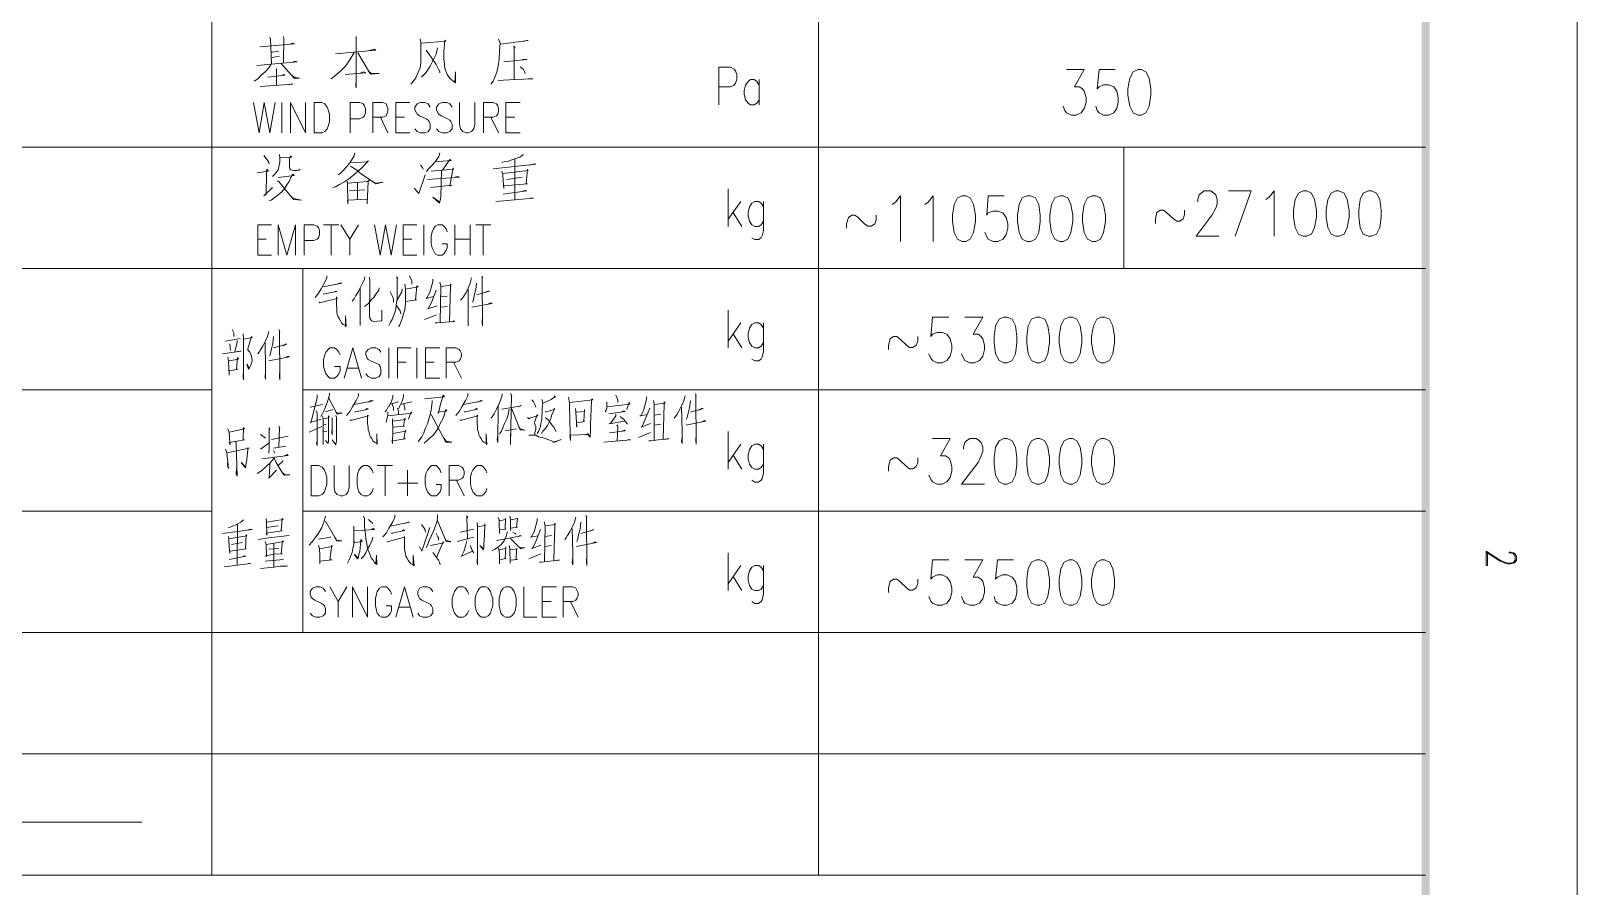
# Model space of a CAD drawing. Header units: millimetres. Extents: x 0 to 588, y 0 to 874.
# Drawn here: x 516.4 to 587.6, y 677.3 to 716.7 of the extents above; entities that cross this region are included whole.
import ezdxf

# ---------------------------------------------------------------- set-up
doc = ezdxf.new("R2010")
doc.units = ezdxf.units.MM
doc.layers.get('0').update_dxf_attribs({"lineweight": 18})

msp = doc.modelspace()

# ---------------------------------------------------------------- hatches: boundary and pattern name
for points in [[(580.453, 6.985), (580.813, 6.985), (580.453, 813.329)], [(580.813, 6.985), (580.453, 813.329), (580.813, 813.329)]]:
    msp.add_hatch(color=0).paths.add_polyline_path(points, flags=0)

# ---------------------------------------------------------------- linework, layer by layer
at = {"color": 0, "lineweight": 0}
for points in [[(587.608, 0), (587.608, 830.792)], [(584.475, 692.658), (584.475, 692.615), (584.539, 692.615), (584.687, 692.573), (584.75, 692.467), (584.75, 692.277), (584.687, 692.192), (584.539, 692.15), (584.412, 692.15), (584.285, 692.192), (584.073, 692.277), (583.417, 692.7)], [(583.48, 692.658), (583.48, 692.044), (583.417, 692.044), (583.417, 692.7)], [(584.475, 692.658), (584.539, 692.658), (584.687, 692.615), (584.75, 692.573), (584.814, 692.467), (584.814, 692.277), (584.75, 692.192), (584.687, 692.15), (584.539, 692.108), (584.412, 692.108), (584.285, 692.15), (584.073, 692.234), (583.417, 692.658)]]:
    msp.add_lwpolyline(points, dxfattribs=at)
at = {"color": 6, "lineweight": 0}
for points in [[(524.743, 806.344), (524.743, 677.777)], [(552.683, 800.756), (552.683, 677.777)], [(527.41, 716.365), (527.452, 716.28), (527.495, 715.158), (527.367, 714.967), (527.198, 714.777), (527.008, 714.629), (526.86, 714.46), (526.69, 714.353)], [(528.045, 716.407), (528.066, 716.343), (528.045, 715.201)], [(531.389, 716.407), (531.389, 714.036), (531.368, 714.142), (531.389, 714.396)], [(534.331, 716.301), (534.374, 716.111), (534.374, 715.201), (534.331, 714.967), (534.226, 714.714), (534.141, 714.502), (534.014, 714.333), (533.908, 714.205)], [(534.395, 716.09), (535.517, 716.195), (535.474, 716.237), (535.453, 716.026), (535.432, 715.708), (535.432, 715.369), (535.453, 715.116), (535.453, 715.052), (535.495, 714.904), (535.58, 714.65), (535.707, 714.48), (535.876, 714.333), (535.961, 714.269), (535.961, 714.777), (535.94, 714.29)], [(537.951, 716.28), (538.014, 716.111), (537.993, 715.73), (537.972, 715.348), (537.93, 715.031), (537.866, 714.756), (537.782, 714.523), (537.697, 714.353), (537.591, 714.205)], [(538.035, 716.047), (539.306, 716.216), (539.242, 716.216), (539.073, 716.174)], [(526.965, 715.92), (528.553, 716.068), (528.468, 716.09), (528.341, 716.047)], [(527.495, 715.687), (527.537, 715.687), (527.833, 715.73)], [(531.304, 715.666), (531.093, 715.327), (530.902, 715.031), (530.691, 714.819), (530.458, 714.629), (530.246, 714.46)], [(530.437, 715.603), (532.299, 715.772), (532.236, 715.814), (531.982, 715.751)], [(531.474, 715.645), (532.045, 714.671), (532.447, 714.692), (532.067, 714.714), (531.939, 714.819)], [(535.136, 715.877), (535.072, 715.582), (534.945, 715.348), (534.818, 715.073), (534.797, 715.031), (534.691, 714.862), (534.564, 714.692), (534.458, 714.587), (534.437, 714.587), (534.395, 714.523)], [(534.606, 715.772), (534.839, 715.454), (535.072, 715.116), (535.178, 714.904), (535.241, 714.798), (535.241, 714.734)], [(538.628, 715.962), (538.713, 715.877), (538.67, 715.899), (538.67, 714.417)], [(526.817, 715.073), (528.68, 715.243), (528.595, 715.264), (528.468, 715.243)], [(527.516, 715.433), (527.854, 715.496)], [(527.727, 714.925), (527.727, 714.163)], [(527.918, 715.179), (528.532, 714.48), (528.786, 714.48), (528.532, 714.523), (528.405, 714.629)], [(538.184, 715.243), (539.242, 715.348), (539.052, 715.348)], [(538.946, 715.01), (539.094, 714.883), (539.136, 714.798), (539.178, 714.692)], [(548.09, 713.253), (548.09, 714.989), (548.619, 714.989), (548.788, 714.904), (548.852, 714.819), (548.915, 714.65), (548.915, 714.417), (548.852, 714.248), (548.788, 714.163), (548.619, 714.079), (548.09, 714.079)], [(564.092, 714.883), (564.917, 714.883), (564.473, 714.079), (564.684, 714.079), (564.832, 713.994), (564.917, 713.888), (565.002, 713.591), (565.002, 713.38), (564.917, 713.084), (564.769, 712.893), (564.536, 712.787), (564.324, 712.787), (564.092, 712.893), (564.028, 712.999), (563.943, 713.19)], [(566.335, 714.883), (565.595, 714.883), (565.51, 713.994), (565.595, 714.079), (565.806, 714.184), (566.039, 714.184), (566.272, 714.079), (566.42, 713.888), (566.484, 713.591), (566.484, 713.38), (566.42, 713.084), (566.272, 712.893), (566.039, 712.787), (565.806, 712.787), (565.595, 712.893), (565.51, 712.999), (565.446, 713.19)], [(526.965, 714.1), (528.468, 714.205), (528.405, 714.227), (528.299, 714.184)], [(527.325, 714.523), (528.108, 714.629), (528.066, 714.65), (527.918, 714.587)], [(530.881, 714.65), (531.834, 714.734), (531.749, 714.777), (531.58, 714.714)], [(537.909, 714.375), (538.713, 714.417), (539.517, 714.46), (539.306, 714.46)], [(549.952, 714.163), (549.846, 714.333), (549.72, 714.417), (549.55, 714.417), (549.444, 714.333), (549.317, 714.163), (549.254, 713.909), (549.254, 713.74), (549.317, 713.486), (549.444, 713.337), (549.55, 713.253), (549.72, 713.253), (549.846, 713.337), (549.952, 713.486)], [(549.952, 714.417), (549.952, 713.253)], [(526.669, 713.359), (526.923, 711.962), (527.156, 713.359), (527.41, 711.962), (527.664, 713.359)], [(527.96, 713.359), (527.96, 711.962)], [(528.362, 711.962), (528.362, 713.359), (529.061, 711.962), (529.061, 713.359)], [(531.114, 711.962), (531.114, 713.359), (531.558, 713.359), (531.707, 713.295), (531.77, 713.21), (531.812, 713.084), (531.812, 712.893), (531.77, 712.745), (531.707, 712.681), (531.558, 712.618), (531.114, 712.618)], [(532.151, 711.962), (532.151, 713.359), (532.617, 713.359), (532.765, 713.295), (532.807, 713.21), (532.85, 713.084), (532.85, 712.957), (532.807, 712.83), (532.765, 712.745), (532.617, 712.681), (532.151, 712.681)], [(532.511, 712.681), (532.85, 711.962)], [(533.21, 711.962), (533.21, 713.359), (533.866, 713.359)], [(533.21, 712.681), (533.612, 712.681)], [(534.797, 713.147), (534.712, 713.295), (534.564, 713.359), (534.352, 713.359), (534.204, 713.295), (534.098, 713.147), (534.098, 713.02), (534.162, 712.893), (534.204, 712.83), (534.31, 712.745), (534.606, 712.618), (534.712, 712.555), (534.755, 712.491), (534.797, 712.364), (534.797, 712.152), (534.712, 712.025), (534.564, 711.962), (534.352, 711.962), (534.204, 712.025), (534.098, 712.152)], [(535.813, 713.147), (535.707, 713.295), (535.559, 713.359), (535.347, 713.359), (535.199, 713.295), (535.093, 713.147), (535.093, 713.02), (535.157, 712.893), (535.199, 712.83), (535.305, 712.745), (535.601, 712.618), (535.707, 712.555), (535.75, 712.491), (535.813, 712.364), (535.813, 712.152), (535.707, 712.025), (535.559, 711.962), (535.347, 711.962), (535.199, 712.025), (535.093, 712.152)], [(536.152, 713.359), (536.152, 712.364), (536.194, 712.152), (536.3, 712.025), (536.448, 711.962), (536.554, 711.962), (536.702, 712.025), (536.808, 712.152), (536.85, 712.364), (536.85, 713.359)], [(537.252, 711.962), (537.252, 713.359), (537.697, 713.359), (537.845, 713.295), (537.909, 713.21), (537.951, 713.084), (537.951, 712.957), (537.909, 712.83), (537.845, 712.745), (537.697, 712.681), (537.252, 712.681)], [(537.591, 712.681), (537.951, 711.962)], [(538.289, 711.962), (538.289, 713.359), (538.946, 713.359)], [(538.289, 712.681), (538.692, 712.681)], [(533.21, 711.962), (533.866, 711.962)], [(538.289, 711.962), (538.946, 711.962)], [(455.02, 711.305), (524.743, 711.305)], [(580.623, 711.305), (524.743, 711.305)], [(566.737, 711.305), (566.737, 705.718)], [(527.135, 710.925), (527.346, 710.649), (527.389, 710.544)], [(527.854, 710.967), (527.875, 710.798), (527.875, 710.607), (527.791, 710.269), (527.706, 710.141), (527.643, 710.057), (527.537, 709.951)], [(527.897, 710.819), (528.405, 710.84), (528.362, 710.904), (528.32, 710.755), (528.32, 710.375), (528.341, 710.311), (528.362, 710.269), (528.447, 710.247), (528.532, 710.226), (528.68, 710.226), (528.743, 710.247), (528.807, 710.29)], [(531.114, 710.586), (531.897, 710.629), (531.876, 710.629), (531.961, 710.67), (531.601, 710.311), (531.474, 710.205), (531.283, 710.035), (531.262, 710.015), (531.051, 709.845), (530.818, 709.697), (530.627, 709.591), (530.437, 709.486), (530.31, 709.443)], [(531.326, 711.052), (531.304, 710.904), (531.178, 710.713), (531.093, 710.586), (530.945, 710.396), (530.797, 710.226), (530.648, 710.099), (530.564, 710.035)], [(535.241, 711.052), (535.199, 710.883), (535.03, 710.629), (534.839, 710.438), (534.712, 710.29), (534.628, 710.184)], [(535.009, 710.629), (535.771, 710.692), (535.707, 710.734), (535.369, 710.247)], [(537.697, 710.311), (539.665, 710.523), (539.581, 710.544), (539.39, 710.48)], [(539.094, 710.967), (538.924, 710.84), (538.607, 710.734), (538.353, 710.649), (538.205, 710.629), (538.099, 710.607)], [(538.692, 710.755), (538.692, 708.872)], [(526.838, 710.12), (527.346, 710.205), (527.283, 710.29), (527.262, 710.12), (527.24, 709.126), (527.135, 709.062), (527.537, 709.443)], [(527.791, 709.909), (528.532, 709.994), (528.468, 710.057), (528.384, 709.909), (528.299, 709.718), (528.193, 709.57), (528.108, 709.422), (527.96, 709.253), (527.791, 709.104), (527.621, 708.977), (527.473, 708.872), (527.367, 708.829)], [(531.114, 710.416), (531.178, 710.396), (531.453, 710.226), (531.558, 710.12), (531.686, 710.035), (531.855, 709.93), (532.299, 709.612), (532.638, 709.697), (532.617, 709.697), (532.299, 709.655), (532.024, 709.803), (531.918, 709.718), (531.008, 709.655), (530.966, 709.718), (530.987, 709.676), (531.008, 708.702), (530.987, 708.872), (531.029, 708.872), (531.897, 708.914), (531.897, 708.702), (531.939, 709.718)], [(534.056, 709.422), (534.268, 709.168), (534.564, 710.035)], [(534.352, 710.48), (534.437, 710.375), (534.48, 710.29)], [(534.67, 709.824), (536.152, 709.93), (536.067, 709.951), (535.94, 709.93)], [(534.839, 710.205), (535.876, 710.29), (535.855, 710.353), (535.707, 709.506), (535.707, 709.527), (535.813, 709.549), (534.818, 709.443)], [(535.326, 710.247), (535.284, 708.998), (535.263, 708.851), (535.22, 708.723), (534.924, 708.998), (535.241, 708.766)], [(538.099, 710.205), (538.141, 710.035), (538.163, 709.74), (538.184, 709.401), (538.184, 709.527), (539.284, 709.612), (539.221, 709.612), (539.284, 710.29), (539.306, 710.226), (538.141, 710.099)], [(538.332, 709.824), (539.03, 709.93)], [(527.77, 709.74), (527.812, 709.74), (528.51, 708.893), (528.87, 708.872), (528.51, 708.935), (528.405, 709.019)], [(531.072, 709.295), (531.791, 709.337)], [(531.453, 709.697), (531.453, 708.914)], [(538.163, 709.146), (539.242, 709.295), (539.178, 709.316), (539.052, 709.273)], [(548.513, 709.38), (548.513, 707.644)], [(570.145, 708.787), (570.145, 708.893), (570.209, 709.104), (570.293, 709.189), (570.442, 709.295), (570.738, 709.295), (570.886, 709.189), (570.971, 709.104), (571.034, 708.893), (571.034, 708.702), (570.971, 708.49), (570.802, 708.194), (570.061, 707.199), (571.119, 707.199)], [(571.86, 707.199), (572.601, 709.295), (571.563, 709.295)], [(573.278, 708.893), (573.426, 708.998), (573.659, 709.295), (573.659, 707.199)], [(537.824, 708.808), (539.559, 708.956), (539.475, 708.977), (539.369, 708.935)], [(549.106, 708.808), (548.513, 707.983)], [(550.143, 708.554), (550.037, 708.723), (549.91, 708.808), (549.741, 708.808), (549.614, 708.723), (549.508, 708.554), (549.444, 708.3), (549.444, 708.13), (549.508, 707.898), (549.614, 707.729), (549.741, 707.644), (549.91, 707.644), (550.037, 707.729), (550.143, 707.898)], [(550.143, 708.808), (550.143, 707.474), (550.079, 707.221), (550.037, 707.136), (549.91, 707.051), (549.741, 707.051), (549.614, 707.136)], [(556.069, 708.66), (556.218, 708.766), (556.451, 709.062), (556.451, 706.966)], [(557.572, 708.66), (557.721, 708.766), (557.953, 709.062), (557.953, 706.966)], [(561.234, 709.062), (560.493, 709.062), (560.43, 708.173), (560.493, 708.279), (560.726, 708.364), (560.938, 708.364), (561.171, 708.279), (561.319, 708.067), (561.404, 707.771), (561.404, 707.58), (561.319, 707.263), (561.171, 707.072), (560.938, 706.966), (560.726, 706.966), (560.493, 707.072), (560.43, 707.178), (560.345, 707.369)], [(568.198, 707.792), (568.198, 708.003), (568.261, 708.3), (568.41, 708.406), (568.558, 708.406), (568.706, 708.3), (569.024, 708.003), (569.172, 707.898), (569.32, 707.898), (569.468, 708.003), (569.532, 708.194), (569.532, 708.406)], [(526.86, 706.331), (526.86, 707.729), (527.495, 707.729)], [(527.791, 706.331), (527.791, 707.729), (528.193, 706.331), (528.595, 707.729), (528.595, 706.331)], [(528.997, 706.331), (528.997, 707.729), (529.442, 707.729), (529.59, 707.665), (529.654, 707.601), (529.696, 707.474), (529.696, 707.263), (529.654, 707.136), (529.59, 707.072), (529.442, 707.009), (528.997, 707.009)], [(529.886, 707.729), (530.585, 707.729)], [(530.246, 707.729), (530.246, 706.331)], [(530.691, 707.729), (531.093, 707.072), (531.093, 706.331)], [(531.495, 707.729), (531.093, 707.072)], [(532.236, 707.729), (532.49, 706.331), (532.744, 707.729), (532.998, 706.331), (533.252, 707.729)], [(533.548, 706.331), (533.548, 707.729), (534.183, 707.729)], [(534.501, 707.729), (534.501, 706.331)], [(535.58, 707.411), (535.538, 707.538), (535.432, 707.665), (535.347, 707.729), (535.136, 707.729), (535.03, 707.665), (534.945, 707.538), (534.882, 707.411), (534.839, 707.199), (534.839, 706.86), (534.882, 706.67), (534.945, 706.543), (535.03, 706.395), (535.136, 706.331), (535.347, 706.331), (535.432, 706.395), (535.538, 706.543), (535.58, 706.67), (535.58, 706.86), (535.347, 706.86)], [(535.94, 707.729), (535.94, 706.331)], [(536.639, 707.729), (536.639, 706.331)], [(536.893, 707.729), (537.591, 707.729)], [(537.231, 707.729), (537.231, 706.331)], [(548.746, 708.3), (549.148, 707.644)], [(553.974, 707.58), (553.974, 707.771), (554.059, 708.067), (554.207, 708.173), (554.355, 708.173), (554.503, 708.067), (554.799, 707.771), (554.948, 707.665), (555.096, 707.665), (555.265, 707.771), (555.329, 707.961), (555.329, 708.173)], [(526.86, 707.072), (527.24, 707.072)], [(533.548, 707.072), (533.95, 707.072)], [(535.94, 707.072), (536.639, 707.072)], [(526.86, 706.331), (527.495, 706.331)], [(533.548, 706.331), (534.183, 706.331)], [(524.743, 705.718), (466.64, 705.718)], [(580.623, 705.718), (524.743, 705.718)], [(528.934, 705.718), (528.934, 688.953)], [(538.713, 705.718), (580.623, 705.718)], [(530.034, 705.379), (530.034, 705.294), (529.95, 705.083), (529.78, 704.786), (529.654, 704.575), (529.505, 704.384)], [(529.865, 704.871), (530.733, 705.04), (530.648, 705.062), (530.521, 704.998)], [(531.791, 705.337), (531.77, 705.209), (531.707, 705.104), (531.58, 704.828), (531.495, 704.659), (531.368, 704.469), (531.304, 704.32), (531.199, 704.215)], [(532.447, 704.828), (532.426, 704.723), (532.299, 704.533), (532.193, 704.363), (532.088, 704.279), (531.961, 704.109), (531.77, 703.961)], [(532.003, 705.315), (532.024, 705.168), (532.024, 704.934), (532.003, 703.537), (532.024, 703.432), (532.045, 703.389), (532.067, 703.347), (532.109, 703.305), (532.193, 703.283), (532.553, 703.305), (532.574, 703.326), (532.574, 703.791), (532.574, 703.326)], [(533.252, 705.337), (533.315, 705.252), (533.273, 705.273), (533.273, 704.32), (533.252, 704.151), (533.231, 704.003), (533.21, 703.855), (533.167, 703.685), (533.104, 703.537), (533.04, 703.368), (532.977, 703.241), (532.892, 703.093)], [(533.633, 704.998), (533.654, 704.786), (533.654, 704.13), (533.633, 703.812), (533.569, 703.622), (533.506, 703.411), (533.442, 703.241), (533.379, 703.093), (533.337, 703.051)], [(533.654, 704.765), (534.247, 704.871), (534.183, 704.913), (534.12, 704.257), (534.183, 704.279), (533.654, 704.194)], [(533.845, 705.379), (533.95, 705.146), (533.95, 704.998)], [(534.924, 705.231), (534.924, 705.125), (534.776, 704.617), (534.649, 704.363), (534.606, 704.342), (534.966, 704.426)], [(535.241, 705.083), (535.284, 704.913), (535.263, 703.241)], [(535.284, 704.892), (535.771, 704.955), (535.728, 704.998), (535.728, 704.913), (535.686, 703.283)], [(536.702, 705.294), (536.639, 705.04), (536.554, 704.808), (536.448, 704.617), (536.342, 704.448), (536.258, 704.32), (536.194, 704.257)], [(536.935, 705.04), (536.893, 704.744), (536.829, 704.469), (536.787, 704.279), (536.744, 704.173)], [(537.189, 705.358), (537.21, 705.294), (537.189, 705.337), (537.21, 703.072), (537.189, 703.241), (537.21, 703.516)], [(529.675, 704.173), (529.717, 704.13), (529.759, 704.151), (530.521, 704.342), (530.479, 704.405), (530.479, 704.024), (530.5, 703.855), (530.5, 703.728), (530.521, 703.601), (530.564, 703.495), (530.606, 703.411), (530.669, 703.305), (530.712, 703.22), (530.797, 703.135), (530.881, 703.093), (530.923, 703.051), (530.902, 703.537), (530.902, 703.093)], [(529.886, 704.554), (529.908, 704.533), (529.929, 704.554), (530.5, 704.659), (530.458, 704.68), (530.394, 704.638)], [(531.58, 704.808), (531.58, 703.093), (531.58, 703.389)], [(532.956, 704.638), (533.061, 704.426), (533.104, 704.299), (533.104, 704.173)], [(533.506, 704.786), (533.485, 704.638), (533.273, 704.279)], [(535.072, 704.723), (534.861, 704.151), (534.712, 703.876), (534.691, 703.855), (535.115, 704.003)], [(535.58, 704.448), (535.284, 704.405)], [(536.554, 704.765), (536.554, 703.072), (536.554, 703.411)], [(536.723, 703.94), (537.654, 704.109), (537.591, 704.13), (537.464, 704.088)], [(536.935, 704.511), (537.528, 704.68), (537.464, 704.68), (537.358, 704.638)], [(533.231, 704.024), (533.421, 703.77), (533.442, 703.622)], [(534.543, 703.368), (535.093, 703.58)], [(535.284, 703.94), (535.58, 703.961)], [(548.513, 703.791), (548.513, 702.056)], [(558.673, 703.474), (557.932, 703.474), (557.847, 702.585), (557.932, 702.691), (558.144, 702.776), (558.377, 702.776), (558.588, 702.691), (558.736, 702.479), (558.821, 702.183), (558.821, 701.992), (558.736, 701.675), (558.588, 701.485), (558.377, 701.379), (558.144, 701.379), (557.932, 701.485), (557.847, 701.59), (557.763, 701.78)], [(559.414, 703.474), (560.239, 703.474), (559.795, 702.691), (560.028, 702.691), (560.176, 702.585), (560.239, 702.479), (560.324, 702.183), (560.324, 701.992), (560.239, 701.675), (560.091, 701.485), (559.858, 701.379), (559.647, 701.379), (559.414, 701.485), (559.35, 701.59), (559.266, 701.78)], [(525.674, 702.903), (525.759, 702.754), (525.759, 702.585)], [(526.182, 702.712), (526.203, 702.479), (526.203, 700.595), (526.182, 700.722), (526.203, 700.998)], [(527.367, 702.818), (527.304, 702.585), (527.198, 702.352), (527.092, 702.14), (526.986, 701.971), (526.923, 701.865), (526.86, 701.78)], [(527.833, 702.903), (527.875, 702.818), (527.854, 702.86), (527.875, 700.595), (527.854, 700.765), (527.875, 701.04)], [(535.03, 703.22), (535.115, 703.22), (535.495, 703.241), (535.94, 703.283), (535.876, 703.305), (535.855, 703.283), (535.771, 703.262)], [(549.106, 703.22), (548.513, 702.374)], [(548.746, 702.712), (549.148, 702.056)], [(550.143, 702.966), (550.037, 703.135), (549.91, 703.22), (549.741, 703.22), (549.614, 703.135), (549.508, 702.966), (549.444, 702.712), (549.444, 702.543), (549.508, 702.31), (549.614, 702.14), (549.741, 702.056), (549.91, 702.056), (550.037, 702.14), (550.143, 702.31)], [(550.143, 703.22), (550.143, 701.887), (550.079, 701.633), (550.037, 701.548), (549.91, 701.463), (549.741, 701.463), (549.614, 701.548)], [(525.378, 702.374), (526.055, 702.5)], [(525.568, 702.246), (525.59, 702.077), (525.611, 701.95)], [(525.907, 702.394), (525.907, 702.31), (525.801, 701.887)], [(526.225, 702.458), (526.606, 702.543), (526.563, 702.585), (526.394, 702.014), (526.394, 701.971), (526.436, 701.929), (526.5, 701.865), (526.521, 701.802), (526.563, 701.696), (526.584, 701.59), (526.606, 701.485), (526.563, 701.357), (526.521, 701.23), (526.5, 701.167), (526.457, 701.104), (526.436, 701.082), (526.351, 701.315), (526.457, 701.124), (526.479, 701.124)], [(527.198, 702.288), (527.219, 701.167), (527.219, 700.616), (527.198, 700.722), (527.219, 700.934)], [(527.579, 702.585), (527.558, 702.267), (527.495, 702.014), (527.452, 701.823), (527.41, 701.696)], [(527.579, 702.056), (528.193, 702.225), (528.13, 702.225), (528.024, 702.162)], [(530.648, 701.738), (530.585, 701.865), (530.5, 701.992), (530.394, 702.056), (530.183, 702.056), (530.098, 701.992), (529.992, 701.865), (529.95, 701.738), (529.886, 701.527), (529.886, 701.209), (529.95, 700.998), (529.992, 700.871), (530.098, 700.744), (530.183, 700.659), (530.394, 700.659), (530.5, 700.744), (530.585, 700.871), (530.648, 700.998), (530.648, 701.209), (530.394, 701.209)], [(530.839, 700.659), (531.241, 702.056), (531.643, 700.659)], [(532.532, 701.865), (532.447, 701.992), (532.299, 702.056), (532.088, 702.056), (531.939, 701.992), (531.834, 701.865), (531.834, 701.738), (531.897, 701.59), (531.939, 701.527), (532.045, 701.463), (532.342, 701.336), (532.447, 701.273), (532.49, 701.209), (532.532, 701.061), (532.532, 700.871), (532.447, 700.744), (532.299, 700.659), (532.088, 700.659), (531.939, 700.744), (531.834, 700.871)], [(532.892, 702.056), (532.892, 700.659)], [(533.294, 700.659), (533.294, 702.056), (533.929, 702.056)], [(534.183, 702.056), (534.183, 700.659)], [(534.585, 700.659), (534.585, 702.056), (535.241, 702.056)], [(535.538, 700.659), (535.538, 702.056), (535.982, 702.056), (536.13, 701.992), (536.173, 701.929), (536.236, 701.802), (536.236, 701.675), (536.173, 701.527), (536.13, 701.463), (535.982, 701.4), (535.538, 701.4)], [(555.9, 701.992), (555.9, 702.183), (555.985, 702.479), (556.133, 702.585), (556.281, 702.585), (556.429, 702.479), (556.726, 702.183), (556.874, 702.077), (557.022, 702.077), (557.17, 702.183), (557.255, 702.374), (557.255, 702.585)], [(525.23, 701.78), (526.097, 701.908), (526.034, 701.908), (525.928, 701.887)], [(525.484, 701.633), (525.505, 701.442), (525.547, 700.807), (525.547, 700.998), (525.949, 701.082), (525.886, 701.061), (525.928, 701.611), (525.971, 701.548), (525.547, 701.463)], [(527.367, 701.463), (528.32, 701.653), (528.256, 701.675), (528.13, 701.611)], [(533.294, 701.4), (533.696, 701.4)], [(534.585, 701.4), (534.987, 701.4)], [(535.876, 701.4), (536.236, 700.659)], [(530.987, 701.124), (531.495, 701.124)], [(534.585, 700.659), (535.241, 700.659)], [(466.64, 700.13), (524.743, 700.13)], [(528.934, 700.13), (580.623, 700.13)], [(529.59, 699.897), (529.59, 699.77), (529.315, 698.648), (529.294, 698.627), (529.78, 698.775)], [(530.162, 699.981), (530.162, 699.876), (530.056, 699.537), (529.929, 699.219), (529.823, 699.008), (529.759, 698.902)], [(531.495, 699.961), (531.495, 699.855), (531.389, 699.643), (531.22, 699.347), (531.093, 699.135), (530.945, 698.944)], [(533.082, 699.876), (533.082, 699.791), (532.998, 699.558), (532.892, 699.368), (532.871, 699.347), (532.786, 699.198), (532.723, 699.113)], [(533.569, 699.918), (533.569, 699.812), (533.506, 699.601), (533.4, 699.389), (533.358, 699.262)], [(534.543, 699.707), (535.453, 699.812), (535.39, 699.876), (535.369, 699.77), (535.263, 699.41), (535.178, 699.05), (535.157, 699.092), (535.178, 699.092), (535.559, 699.156), (535.517, 699.219), (535.453, 699.008), (535.39, 698.817), (535.326, 698.69), (535.263, 698.584), (535.178, 698.394), (535.072, 698.225), (534.966, 698.076), (534.882, 697.992), (534.755, 697.886), (534.628, 697.759), (534.522, 697.674)], [(536.533, 699.961), (536.533, 699.855), (536.427, 699.643), (536.258, 699.347), (536.13, 699.135), (535.982, 698.944)], [(538.12, 699.939), (538.099, 699.812), (537.972, 699.494), (537.845, 699.241), (537.739, 699.029), (537.654, 698.881), (537.591, 698.817)], [(538.501, 699.961), (538.565, 699.855), (538.543, 699.897), (538.501, 697.611), (538.501, 698.098)], [(540.512, 699.855), (540.576, 699.791), (540.533, 699.812), (540.364, 699.685), (540.194, 699.601), (539.983, 699.516), (539.941, 699.685), (539.983, 699.516), (539.962, 699.283), (539.962, 699.113), (539.941, 698.902), (539.941, 698.754), (539.898, 698.584), (539.877, 698.436), (539.835, 698.309), (539.792, 698.204), (539.729, 698.119)], [(543.348, 699.876), (543.412, 699.748), (543.433, 699.643), (543.433, 699.537)], [(546.544, 699.855), (546.481, 699.621), (546.375, 699.389), (546.269, 699.177), (546.163, 699.008), (546.1, 698.902), (546.037, 698.817)], [(547.01, 699.939), (547.053, 699.855), (547.031, 699.897), (547.053, 697.632), (547.031, 697.801), (547.053, 698.076)], [(529.273, 699.326), (529.844, 699.452)], [(529.548, 699.156), (529.59, 699.05), (529.59, 699.072), (529.59, 697.569), (529.569, 697.674), (529.59, 697.759)], [(530.31, 699.219), (529.971, 699.113)], [(530.119, 699.77), (530.521, 699.008), (530.733, 699.072), (530.712, 699.05), (530.521, 699.05), (530.458, 699.113)], [(531.304, 699.452), (532.172, 699.621), (532.088, 699.643), (531.961, 699.558)], [(531.326, 699.113), (531.368, 699.113), (531.939, 699.241), (531.897, 699.262), (531.834, 699.219)], [(532.977, 699.473), (533.337, 699.579)], [(533.04, 699.473), (533.104, 699.304), (533.104, 699.177)], [(533.294, 699.283), (533.337, 699.135), (533.337, 699.008)], [(533.463, 699.473), (533.95, 699.579)], [(533.591, 699.473), (533.633, 699.304), (533.633, 699.198)], [(534.882, 699.643), (534.882, 699.558), (534.839, 699.198), (534.797, 698.987), (534.734, 698.775), (534.67, 698.563), (534.585, 698.373), (534.501, 698.14), (534.416, 697.97), (534.31, 697.823), (534.247, 697.738)], [(536.342, 699.452), (537.21, 699.621), (537.125, 699.643), (536.998, 699.558)], [(536.363, 699.113), (536.406, 699.113), (536.977, 699.241), (536.935, 699.262), (536.871, 699.219)], [(537.93, 699.389), (537.909, 697.696), (537.887, 697.823), (537.909, 698.034)], [(538.438, 699.241), (538.395, 698.987), (538.332, 698.796), (538.226, 698.584), (538.141, 698.373), (538.078, 698.225), (537.993, 698.098)], [(538.099, 699.241), (539.009, 699.389), (538.967, 699.41), (538.861, 699.347)], [(538.543, 699.283), (538.946, 698.288), (539.157, 698.267), (539.136, 698.267), (538.946, 698.33), (538.882, 698.415)], [(539.475, 699.664), (539.559, 699.579), (539.623, 699.452), (539.665, 699.326)], [(540.089, 699.135), (540.11, 699.092), (540.131, 699.113), (540.533, 699.241), (540.512, 699.262), (540.47, 699.135), (540.406, 698.987), (540.364, 698.859), (540.322, 698.733), (540.258, 698.605), (540.194, 698.478), (540.131, 698.394), (540.046, 698.288), (539.983, 698.225), (539.919, 698.119)], [(541.168, 699.791), (541.211, 699.516), (541.232, 698.648), (541.253, 697.801), (541.232, 698.034), (542.1, 698.076), (542.057, 698.098), (541.909, 698.055)], [(541.211, 699.537), (542.29, 699.664), (542.248, 699.707), (542.226, 699.643), (542.184, 698.521), (542.184, 698.161), (542.163, 698.034), (542.163, 697.949), (542.078, 698.055)], [(541.486, 699.262), (541.507, 699.092), (541.549, 698.415), (541.528, 698.478), (541.528, 698.605), (541.909, 698.669), (541.867, 698.669), (541.909, 699.219), (541.909, 699.135), (541.528, 699.092)], [(542.925, 699.579), (542.925, 699.283), (542.904, 699.198), (542.861, 699.113)], [(542.925, 699.347), (544.005, 699.473), (543.962, 699.558), (543.856, 699.219)], [(543.031, 699.029), (543.772, 699.135), (543.708, 699.156), (543.624, 699.113)], [(544.766, 699.812), (544.766, 699.685), (544.618, 699.177), (544.491, 698.923), (544.449, 698.923), (544.809, 698.987)], [(544.915, 699.283), (544.682, 698.733), (544.555, 698.436), (544.513, 698.415), (544.936, 698.584)], [(545.084, 699.643), (545.105, 699.473), (545.105, 697.801)], [(545.105, 699.452), (545.613, 699.516), (545.571, 699.579), (545.571, 699.473), (545.529, 697.865)], [(546.375, 699.326), (546.396, 698.204), (546.396, 697.653), (546.375, 697.759), (546.396, 697.97)], [(546.777, 699.621), (546.735, 699.304), (546.672, 699.05), (546.629, 698.859), (546.587, 698.754)], [(546.777, 699.092), (547.37, 699.262), (547.307, 699.262), (547.201, 699.198)], [(527.833, 698.458), (527.875, 698.352), (527.854, 698.394), (527.833, 697.484)], [(529.23, 698.183), (529.802, 698.436)], [(529.844, 698.902), (529.865, 698.796), (529.865, 697.611), (529.865, 697.716)], [(529.865, 698.5), (530.013, 698.542)], [(529.886, 698.796), (530.119, 698.839), (530.14, 698.881), (530.119, 698.923), (530.119, 697.759), (530.098, 697.653), (529.971, 697.801)], [(530.288, 698.839), (530.288, 698.055), (530.267, 698.183), (530.288, 698.309)], [(530.458, 698.944), (530.479, 698.859), (530.479, 697.78), (530.458, 697.59), (530.288, 697.823)], [(531.135, 698.754), (531.156, 698.712), (531.199, 698.733), (531.961, 698.923), (531.918, 698.965), (531.918, 698.584), (531.939, 698.415), (531.939, 698.288), (531.982, 698.183), (532.003, 698.055), (532.045, 697.97), (532.109, 697.886), (532.151, 697.78), (532.236, 697.716), (532.321, 697.674), (532.363, 697.611), (532.342, 698.098), (532.342, 697.674)], [(532.85, 699.092), (532.85, 698.944), (532.828, 698.881), (532.807, 698.775), (532.786, 698.712), (532.765, 698.627)], [(532.85, 698.923), (533.95, 699.05), (533.929, 699.113), (533.802, 698.775)], [(533.061, 698.796), (533.061, 698.712), (533.082, 698.267), (533.061, 697.653), (533.04, 697.759), (533.061, 697.907)], [(533.082, 698.69), (533.654, 698.754), (533.633, 698.817), (533.569, 698.458), (533.612, 698.458), (533.082, 698.415)], [(534.839, 698.987), (535.517, 697.716), (535.792, 697.716), (535.538, 697.759), (535.517, 697.78), (535.411, 697.928)], [(536.173, 698.754), (536.194, 698.712), (536.236, 698.733), (536.998, 698.923), (536.956, 698.965), (536.956, 698.584), (536.977, 698.415), (536.977, 698.288), (537.019, 698.183), (537.041, 698.055), (537.083, 697.97), (537.146, 697.886), (537.189, 697.78), (537.274, 697.716), (537.358, 697.674), (537.4, 697.611), (537.379, 698.098), (537.379, 697.674)], [(539.284, 698.859), (539.348, 698.796), (539.369, 698.817), (539.75, 698.923), (539.729, 698.987), (539.623, 698.669), (539.602, 698.605), (539.623, 698.542), (539.665, 698.436), (539.665, 698.352), (539.644, 698.246), (539.623, 698.161), (539.623, 698.076)], [(540.11, 698.859), (540.258, 698.712), (540.364, 698.563), (540.512, 698.373), (540.597, 698.204)], [(543.348, 699.008), (543.348, 698.923), (543.094, 698.584), (543.031, 698.563), (543.75, 698.69)], [(543.391, 698.521), (543.433, 698.436), (543.412, 697.759)], [(543.539, 698.902), (543.708, 698.754), (543.814, 698.648), (543.856, 698.584), (543.878, 698.542)], [(545.423, 699.008), (545.126, 698.965)], [(545.126, 698.5), (545.423, 698.542)], [(546.566, 698.5), (547.497, 698.69), (547.433, 698.712), (547.307, 698.648)], [(525.484, 698.33), (525.547, 698.183), (525.568, 697.716), (525.59, 697.59), (525.547, 697.696), (526.246, 697.823), (526.182, 697.844), (526.203, 698.394), (526.246, 698.33), (525.547, 698.183)], [(525.843, 697.759), (525.865, 697.632), (525.907, 696.15), (525.865, 696.256), (525.886, 696.51)], [(526.986, 698.076), (527.219, 697.907)], [(527.367, 698.373), (527.41, 698.309), (527.389, 698.33), (527.389, 697.462), (527.367, 697.209)], [(527.495, 697.844), (528.256, 697.992)], [(529.886, 698.204), (530.034, 698.225)], [(533.082, 698.119), (533.675, 698.225), (533.654, 698.267), (533.591, 697.865), (533.654, 697.865), (533.061, 697.78)], [(538.776, 698.33), (538.247, 698.246)], [(539.348, 698.034), (539.665, 698.034), (539.792, 697.97), (539.941, 697.928), (540.089, 697.886), (540.216, 697.844), (540.385, 697.78), (540.491, 697.716), (540.533, 697.716), (540.83, 697.844), (540.533, 697.738), (540.427, 697.738)], [(542.798, 697.716), (544.026, 697.823), (543.941, 697.844), (543.814, 697.801)], [(543.052, 698.14), (543.772, 698.246), (543.75, 698.267), (543.645, 698.225)], [(544.385, 697.928), (544.936, 698.161)], [(544.872, 697.78), (544.957, 697.78), (545.317, 697.823), (545.783, 697.865), (545.719, 697.886), (545.698, 697.865), (545.613, 697.844)], [(548.513, 698.204), (548.513, 696.468)], [(557.932, 697.886), (558.736, 697.886), (558.292, 697.082), (558.525, 697.082), (558.673, 696.997), (558.736, 696.891), (558.821, 696.595), (558.821, 696.383), (558.736, 696.087), (558.588, 695.896), (558.377, 695.79), (558.144, 695.79), (557.932, 695.896), (557.847, 696.002), (557.763, 696.193)], [(559.35, 697.399), (559.35, 697.484), (559.414, 697.696), (559.499, 697.78), (559.647, 697.886), (559.943, 697.886), (560.091, 697.78), (560.176, 697.696), (560.239, 697.484), (560.239, 697.293), (560.176, 697.082), (560.028, 696.785), (559.266, 695.79), (560.324, 695.79)], [(525.462, 696.764), (525.484, 696.573), (525.505, 696.51), (525.441, 697.23), (525.378, 697.399), (525.441, 697.23), (526.457, 697.441), (526.394, 697.462), (526.394, 697.357), (526.351, 696.933), (526.309, 696.637), (526.288, 696.532), (526.097, 696.785), (526.119, 696.764), (526.288, 696.573)], [(527.621, 697.039), (527.579, 696.955), (527.431, 696.764), (527.24, 696.595), (527.029, 696.404), (526.838, 696.277)], [(526.986, 697.399), (527.367, 697.674)], [(527.05, 696.955), (528.256, 697.103), (528.214, 697.145), (528.108, 697.103)], [(527.579, 697.441), (528.151, 697.526)], [(527.579, 697.335), (527.643, 697.209)], [(549.106, 697.632), (548.513, 696.785)], [(548.746, 697.124), (549.148, 696.468)], [(550.143, 697.378), (550.037, 697.547), (549.91, 697.632), (549.741, 697.632), (549.614, 697.547), (549.508, 697.378), (549.444, 697.124), (549.444, 696.955), (549.508, 696.701), (549.614, 696.553), (549.741, 696.468), (549.91, 696.468), (550.037, 696.553), (550.143, 696.701)], [(550.143, 697.632), (550.143, 696.298), (550.079, 696.044), (550.037, 695.96), (549.91, 695.875), (549.741, 695.875), (549.614, 695.96)], [(555.9, 696.383), (555.9, 696.595), (555.985, 696.891), (556.133, 696.997), (556.281, 696.997), (556.429, 696.891), (556.726, 696.595), (556.874, 696.489), (557.022, 696.489), (557.17, 696.595), (557.255, 696.785), (557.255, 696.997)], [(527.41, 696.722), (527.41, 696.595), (527.389, 696.108), (527.367, 696.066), (527.727, 696.426)], [(527.621, 696.976), (527.706, 696.785), (527.812, 696.595), (527.939, 696.404), (528.045, 696.235), (528.087, 696.193), (528.341, 696.214), (528.087, 696.235), (528.003, 696.298)], [(528.024, 696.891), (528.003, 696.827), (527.791, 696.637)], [(530.373, 696.637), (530.373, 695.643), (530.415, 695.43), (530.521, 695.303), (530.669, 695.24), (530.775, 695.24), (530.923, 695.303), (531.029, 695.43), (531.072, 695.643), (531.072, 696.637)], [(532.172, 696.298), (532.13, 696.426), (532.024, 696.573), (531.918, 696.637), (531.728, 696.637), (531.622, 696.573), (531.516, 696.426), (531.474, 696.298), (531.432, 696.108), (531.432, 695.769), (531.474, 695.579), (531.516, 695.43), (531.622, 695.303), (531.728, 695.24), (531.918, 695.24), (532.024, 695.303), (532.13, 695.43), (532.172, 695.579)], [(532.363, 696.637), (533.061, 696.637)], [(532.723, 696.637), (532.723, 695.24)], [(533.76, 696.426), (533.76, 695.24)], [(535.305, 696.298), (535.263, 696.426), (535.157, 696.573), (535.072, 696.637), (534.861, 696.637), (534.776, 696.573), (534.67, 696.426), (534.606, 696.298), (534.564, 696.108), (534.564, 695.769), (534.606, 695.579), (534.67, 695.43), (534.776, 695.303), (534.861, 695.24), (535.072, 695.24), (535.157, 695.303), (535.263, 695.43), (535.305, 695.579), (535.305, 695.769), (535.072, 695.769)], [(535.665, 695.24), (535.665, 696.637), (536.109, 696.637), (536.258, 696.573), (536.321, 696.51), (536.363, 696.362), (536.363, 696.235), (536.321, 696.108), (536.258, 696.044), (536.109, 695.96), (535.665, 695.96)], [(537.4, 696.298), (537.358, 696.426), (537.252, 696.573), (537.168, 696.637), (536.956, 696.637), (536.871, 696.573), (536.765, 696.426), (536.702, 696.298), (536.66, 696.108), (536.66, 695.769), (536.702, 695.579), (536.765, 695.43), (536.871, 695.303), (536.956, 695.24), (537.168, 695.24), (537.252, 695.303), (537.358, 695.43), (537.4, 695.579)], [(533.315, 695.833), (534.226, 695.833)], [(536.004, 695.96), (536.363, 695.24)], [(455.02, 694.541), (524.743, 694.541)], [(527.24, 694.203), (527.262, 694.034), (527.283, 693.441), (527.24, 693.526), (527.981, 693.631), (527.939, 693.631), (527.981, 694.203), (528.024, 694.16), (527.262, 694.034)], [(528.934, 694.541), (580.623, 694.541)], [(529.971, 694.309), (529.908, 694.034), (529.802, 693.78), (529.654, 693.526), (529.505, 693.314), (529.357, 693.123), (529.23, 692.976)], [(531.728, 694.309), (531.77, 694.203), (531.77, 693.865), (531.791, 693.674), (531.812, 693.462), (531.834, 693.271), (531.876, 693.039), (531.918, 692.827), (531.982, 692.637), (532.045, 692.489), (532.088, 692.383), (532.172, 692.277), (532.236, 692.171), (532.299, 692.108), (532.342, 692.086), (532.321, 692.509), (532.299, 692.108)], [(531.961, 694.16), (532.067, 694.055), (532.088, 694.055), (532.13, 694.012), (532.151, 693.949)], [(533.167, 694.372), (533.167, 694.266), (533.082, 694.055), (532.892, 693.758), (532.786, 693.547), (532.617, 693.356)], [(535.136, 694.372), (535.136, 694.266), (535.115, 694.097), (534.987, 693.695), (534.861, 693.42), (534.755, 693.187), (534.67, 692.976), (534.606, 692.869)], [(536.469, 694.33), (536.533, 694.245), (536.49, 694.266), (536.511, 693.251)], [(537.93, 694.245), (537.972, 694.14), (537.972, 693.991), (537.993, 693.505), (537.993, 693.674), (538.289, 693.716), (538.247, 693.716), (538.268, 694.224), (538.268, 694.16), (537.972, 694.097)], [(538.459, 694.309), (538.501, 694.16), (538.501, 693.652), (538.501, 693.758), (538.819, 693.801), (538.776, 693.801), (538.819, 694.224), (538.819, 694.203), (538.501, 694.14)], [(539.729, 694.203), (539.729, 694.097), (539.581, 693.589), (539.454, 693.335), (539.411, 693.335), (539.771, 693.398)], [(541.507, 694.266), (541.443, 694.034), (541.337, 693.801), (541.232, 693.589), (541.126, 693.42), (541.062, 693.314), (540.999, 693.229)], [(541.972, 694.351), (542.015, 694.266), (541.994, 694.309), (542.015, 692.044), (541.994, 692.213), (542.015, 692.489)], [(525.23, 693.505), (526.606, 693.695), (526.542, 693.716), (526.415, 693.674)], [(526.203, 694.14), (526.076, 694.034), (525.865, 693.907), (525.695, 693.843), (525.59, 693.801), (525.505, 693.78)], [(525.505, 693.378), (525.526, 693.208), (525.547, 692.912), (525.568, 692.594), (525.568, 692.7), (526.33, 692.806), (526.288, 692.806), (526.33, 693.462), (526.351, 693.398), (525.526, 693.271)], [(525.928, 693.928), (525.907, 692.065)], [(527.262, 693.78), (527.791, 693.865)], [(529.971, 694.076), (530.5, 693.166), (530.733, 693.166), (530.479, 693.208), (530.394, 693.356)], [(531.283, 693.843), (531.283, 693.018), (531.241, 692.827), (531.199, 692.637), (531.135, 692.446), (531.072, 692.298), (530.987, 692.15)], [(531.283, 693.631), (532.236, 693.695), (532.172, 693.737), (532.109, 693.695), (532.172, 693.737)], [(532.977, 693.843), (533.845, 694.034), (533.781, 694.034), (533.633, 693.97)], [(532.998, 693.526), (533.04, 693.505), (533.04, 693.526), (533.633, 693.652), (533.569, 693.674), (533.527, 693.631)], [(534.31, 692.912), (534.416, 692.7), (534.776, 693.78)], [(534.395, 693.928), (534.522, 693.758), (534.564, 693.674), (534.585, 693.568)], [(535.072, 693.505), (535.157, 693.356), (535.178, 693.314), (535.178, 693.208)], [(535.115, 694.14), (535.538, 693.144), (535.728, 693.123), (535.75, 693.144), (535.538, 693.187), (535.432, 693.398)], [(536.173, 693.568), (536.808, 693.716)], [(536.956, 694.012), (536.977, 693.843), (536.977, 692.065), (536.956, 692.213), (536.977, 692.467)], [(536.977, 693.822), (537.337, 693.886), (537.316, 693.949), (537.295, 693.42), (537.274, 693.018), (537.274, 692.869), (537.252, 692.763), (537.083, 692.954), (537.252, 692.806)], [(538.353, 693.589), (538.289, 693.335), (538.205, 693.166), (538.078, 693.018), (537.951, 692.891), (537.782, 692.785), (537.654, 692.721)], [(538.607, 693.568), (538.713, 693.505), (538.755, 693.483)], [(539.877, 693.695), (539.665, 693.144), (539.517, 692.848), (539.475, 692.827), (539.898, 692.976)], [(540.046, 694.055), (540.089, 693.886), (540.067, 692.213)], [(540.089, 693.865), (540.576, 693.928), (540.533, 693.991), (540.533, 693.886), (540.491, 692.277)], [(541.337, 693.737), (541.359, 692.615), (541.359, 692.065), (541.337, 692.171), (541.359, 692.383)], [(541.74, 694.034), (541.697, 693.716), (541.634, 693.462), (541.591, 693.271), (541.549, 693.144)], [(541.74, 693.505), (542.332, 693.674), (542.269, 693.674), (542.163, 693.611)], [(525.653, 692.997), (526.161, 693.102)], [(526.881, 693.229), (527.367, 693.314), (528.299, 693.42)], [(527.198, 693.144), (527.24, 692.997), (527.262, 692.531), (527.262, 692.446), (527.219, 692.489), (527.621, 692.552), (528.003, 692.573), (527.939, 692.594), (528.003, 693.166), (528.066, 693.144), (527.621, 693.06), (527.24, 692.997)], [(527.367, 692.785), (527.833, 692.827)], [(527.6, 693.06), (527.6, 691.96)], [(529.654, 693.251), (530.225, 693.335), (530.183, 693.335), (530.077, 693.314)], [(529.654, 692.976), (529.696, 692.827), (529.717, 692.489), (529.717, 692.108), (529.717, 692.234), (530.288, 692.298), (530.183, 692.298), (530.267, 692.976), (530.288, 692.912), (529.696, 692.806)], [(531.304, 693.123), (531.347, 693.102), (531.664, 693.144), (531.601, 693.229), (531.601, 693.166), (531.558, 692.679), (531.516, 692.552), (531.495, 692.425), (531.453, 692.34), (531.304, 692.552), (531.474, 692.383)], [(532.151, 693.335), (532.13, 693.208), (532.024, 692.976), (531.918, 692.785), (531.834, 692.615), (531.728, 692.446), (531.622, 692.34)], [(532.807, 693.144), (532.828, 693.123), (532.871, 693.144), (533.633, 693.335), (533.612, 693.378), (533.612, 692.827), (533.633, 692.7), (533.654, 692.594), (533.675, 692.467), (533.717, 692.383), (533.781, 692.277), (533.845, 692.192), (533.929, 692.108), (533.993, 692.086), (534.056, 692.023), (534.014, 692.509), (534.014, 692.086)], [(534.818, 692.954), (535.432, 693.081), (535.39, 693.123), (535.093, 692.404)], [(536.046, 693.144), (536.808, 693.335)], [(536.49, 693.166), (536.427, 692.933), (536.342, 692.679), (536.236, 692.467), (536.215, 692.446), (536.744, 692.7), (536.639, 692.954), (536.765, 692.679), (536.808, 692.615)], [(537.866, 693.187), (538.988, 693.398), (538.946, 693.42), (538.84, 693.378)], [(537.93, 692.848), (537.972, 692.742), (537.993, 692.446), (537.993, 692.108), (537.993, 692.298), (538.289, 692.362), (538.247, 692.34), (538.289, 692.891), (538.289, 692.827), (537.972, 692.763)], [(538.438, 692.954), (538.459, 692.785), (538.48, 692.15), (538.48, 692.277), (538.819, 692.319), (538.755, 692.319), (538.776, 692.806), (538.819, 692.806), (538.459, 692.763)], [(538.48, 693.293), (538.967, 692.806), (539.157, 692.869), (538.967, 692.848), (538.84, 692.933)], [(540.385, 693.42), (540.089, 693.378)], [(540.089, 692.912), (540.385, 692.954)], [(541.528, 692.912), (542.459, 693.102), (542.396, 693.123), (542.269, 693.06)], [(525.314, 691.98), (526.521, 692.128), (526.457, 692.15), (526.394, 692.108)], [(525.547, 692.319), (526.309, 692.467), (526.246, 692.489), (526.182, 692.467)], [(526.986, 691.896), (527.6, 691.96), (527.897, 692.002), (528.214, 692.002), (528.193, 692.023), (527.981, 692.002)], [(527.198, 692.234), (528.045, 692.319)], [(534.924, 692.637), (535.051, 692.446), (535.178, 692.277), (535.22, 692.192), (535.263, 692.065)], [(539.348, 692.34), (539.898, 692.573)], [(539.835, 692.192), (539.919, 692.192), (540.3, 692.234), (540.745, 692.277), (540.66, 692.277), (540.576, 692.255)], [(548.513, 692.615), (548.513, 690.88)], [(549.106, 692.044), (548.513, 691.197)], [(550.143, 691.79), (550.037, 691.96), (549.91, 692.044), (549.741, 692.044), (549.614, 691.96), (549.508, 691.79), (549.444, 691.536), (549.444, 691.366), (549.508, 691.112), (549.614, 690.943), (549.741, 690.88), (549.91, 690.88), (550.037, 690.943), (550.143, 691.112)], [(550.143, 692.044), (550.143, 690.711), (550.079, 690.456), (550.037, 690.372), (549.91, 690.287), (549.741, 690.287), (549.614, 690.372)], [(558.673, 692.298), (557.932, 692.298), (557.847, 691.409), (557.932, 691.494), (558.144, 691.599), (558.377, 691.599), (558.588, 691.494), (558.736, 691.303), (558.821, 691.007), (558.821, 690.795), (558.736, 690.499), (558.588, 690.308), (558.377, 690.203), (558.144, 690.203), (557.932, 690.308), (557.847, 690.393), (557.763, 690.605)], [(559.414, 692.298), (560.239, 692.298), (559.795, 691.494), (560.028, 691.494), (560.176, 691.409), (560.239, 691.303), (560.324, 691.007), (560.324, 690.795), (560.239, 690.499), (560.091, 690.308), (559.858, 690.203), (559.647, 690.203), (559.414, 690.308), (559.35, 690.393), (559.266, 690.605)], [(561.658, 692.298), (560.917, 692.298), (560.832, 691.409), (560.917, 691.494), (561.149, 691.599), (561.361, 691.599), (561.594, 691.494), (561.742, 691.303), (561.806, 691.007), (561.806, 690.795), (561.742, 690.499), (561.594, 690.308), (561.361, 690.203), (561.149, 690.203), (560.917, 690.308), (560.832, 690.393), (560.769, 690.605)], [(548.746, 691.536), (549.148, 690.88)], [(555.9, 690.795), (555.9, 691.007), (555.985, 691.303), (556.133, 691.409), (556.281, 691.409), (556.429, 691.303), (556.726, 691.007), (556.874, 690.901), (557.022, 690.901), (557.17, 691.007), (557.255, 691.197), (557.255, 691.409)], [(529.971, 690.837), (529.865, 690.985), (529.717, 691.049), (529.527, 691.049), (529.378, 690.985), (529.273, 690.837), (529.273, 690.711), (529.315, 690.583), (529.378, 690.52), (529.484, 690.436), (529.78, 690.308), (529.865, 690.245), (529.929, 690.182), (529.971, 690.054), (529.971, 689.843), (529.865, 689.716), (529.717, 689.652), (529.527, 689.652), (529.378, 689.716), (529.273, 689.843)], [(530.183, 691.049), (530.564, 690.372), (530.564, 689.652)], [(530.966, 691.049), (530.564, 690.372)], [(531.22, 689.652), (531.22, 691.049), (531.918, 689.652), (531.918, 691.049)], [(533.019, 690.711), (532.977, 690.837), (532.871, 690.985), (532.765, 691.049), (532.574, 691.049), (532.469, 690.985), (532.363, 690.837), (532.321, 690.711), (532.278, 690.52), (532.278, 690.182), (532.321, 689.969), (532.363, 689.843), (532.469, 689.716), (532.574, 689.652), (532.765, 689.652), (532.871, 689.716), (532.977, 689.843), (533.019, 689.969), (533.019, 690.182), (532.765, 690.182)], [(533.21, 689.652), (533.612, 691.049), (534.014, 689.652)], [(534.924, 690.837), (534.818, 690.985), (534.67, 691.049), (534.458, 691.049), (534.31, 690.985), (534.226, 690.837), (534.226, 690.711), (534.268, 690.583), (534.31, 690.52), (534.416, 690.436), (534.712, 690.308), (534.818, 690.245), (534.861, 690.182), (534.924, 690.054), (534.924, 689.843), (534.818, 689.716), (534.67, 689.652), (534.458, 689.652), (534.31, 689.716), (534.226, 689.843)], [(536.575, 690.711), (536.511, 690.837), (536.427, 690.985), (536.321, 691.049), (536.109, 691.049), (536.025, 690.985), (535.919, 690.837), (535.876, 690.711), (535.813, 690.52), (535.813, 690.182), (535.876, 689.969), (535.919, 689.843), (536.025, 689.716), (536.109, 689.652), (536.321, 689.652), (536.427, 689.716), (536.511, 689.843), (536.575, 689.969)], [(539.115, 691.049), (539.115, 689.652), (539.708, 689.652)], [(539.962, 689.652), (539.962, 691.049), (540.618, 691.049)], [(540.914, 689.652), (540.914, 691.049), (541.359, 691.049), (541.507, 690.985), (541.549, 690.901), (541.613, 690.774), (541.613, 690.647), (541.549, 690.52), (541.507, 690.436), (541.359, 690.372), (540.914, 690.372)], [(533.358, 690.118), (533.866, 690.118)], [(539.962, 690.372), (540.364, 690.372)], [(541.253, 690.372), (541.613, 689.652)], [(539.962, 689.652), (540.618, 689.652)], [(580.623, 688.953), (466.64, 688.953)], [(466.64, 683.366), (580.623, 683.366)], [(512.953, 680.212), (521.525, 680.212)], [(455.02, 677.777), (580.623, 677.777)]]:
    msp.add_lwpolyline(points, dxfattribs=at)
for points in [[(567.394, 714.883), (567.161, 714.777), (567.013, 714.48), (566.928, 713.994), (566.928, 713.698), (567.013, 713.19), (567.161, 712.893), (567.394, 712.787), (567.542, 712.787), (567.754, 712.893), (567.902, 713.19), (567.986, 713.698), (567.986, 713.994), (567.902, 714.48), (567.754, 714.777), (567.542, 714.883)], [(529.463, 711.962), (529.463, 713.359), (529.802, 713.359), (529.95, 713.295), (530.056, 713.147), (530.098, 713.02), (530.162, 712.83), (530.162, 712.491), (530.098, 712.279), (530.056, 712.152), (529.95, 712.025), (529.802, 711.962)], [(524.743, 711.305), (538.713, 711.305), (524.743, 711.305), (580.623, 711.305), (524.743, 711.305), (580.623, 711.305)], [(574.992, 709.295), (574.781, 709.189), (574.633, 708.893), (574.548, 708.406), (574.548, 708.088), (574.633, 707.601), (574.781, 707.305), (574.992, 707.199), (575.162, 707.199), (575.374, 707.305), (575.522, 707.601), (575.606, 708.088), (575.606, 708.406), (575.522, 708.893), (575.374, 709.189), (575.162, 709.295)], [(576.495, 709.295), (576.284, 709.189), (576.135, 708.893), (576.051, 708.406), (576.051, 708.088), (576.135, 707.601), (576.284, 707.305), (576.495, 707.199), (576.644, 707.199), (576.876, 707.305), (577.024, 707.601), (577.109, 708.088), (577.109, 708.406), (577.024, 708.893), (576.876, 709.189), (576.644, 709.295)], [(577.998, 709.295), (577.765, 709.189), (577.617, 708.893), (577.554, 708.406), (577.554, 708.088), (577.617, 707.601), (577.765, 707.305), (577.998, 707.199), (578.146, 707.199), (578.379, 707.305), (578.527, 707.601), (578.591, 708.088), (578.591, 708.406), (578.527, 708.893), (578.379, 709.189), (578.146, 709.295)], [(559.287, 709.062), (559.075, 708.977), (558.927, 708.66), (558.842, 708.173), (558.842, 707.877), (558.927, 707.369), (559.075, 707.072), (559.287, 706.966), (559.456, 706.966), (559.668, 707.072), (559.816, 707.369), (559.901, 707.877), (559.901, 708.173), (559.816, 708.66), (559.668, 708.977), (559.456, 709.062)], [(562.293, 709.062), (562.06, 708.977), (561.912, 708.66), (561.848, 708.173), (561.848, 707.877), (561.912, 707.369), (562.06, 707.072), (562.293, 706.966), (562.441, 706.966), (562.673, 707.072), (562.822, 707.369), (562.885, 707.877), (562.885, 708.173), (562.822, 708.66), (562.673, 708.977), (562.441, 709.062)], [(563.795, 709.062), (563.562, 708.977), (563.414, 708.66), (563.33, 708.173), (563.33, 707.877), (563.414, 707.369), (563.562, 707.072), (563.795, 706.966), (563.943, 706.966), (564.155, 707.072), (564.303, 707.369), (564.388, 707.877), (564.388, 708.173), (564.303, 708.66), (564.155, 708.977), (563.943, 709.062)], [(565.277, 709.062), (565.065, 708.977), (564.917, 708.66), (564.832, 708.173), (564.832, 707.877), (564.917, 707.369), (565.065, 707.072), (565.277, 706.966), (565.446, 706.966), (565.658, 707.072), (565.806, 707.369), (565.891, 707.877), (565.891, 708.173), (565.806, 708.66), (565.658, 708.977), (565.446, 709.062)], [(561.213, 703.474), (561.001, 703.389), (560.832, 703.072), (560.769, 702.585), (560.769, 702.288), (560.832, 701.78), (561.001, 701.485), (561.213, 701.379), (561.361, 701.379), (561.594, 701.485), (561.742, 701.78), (561.806, 702.288), (561.806, 702.585), (561.742, 703.072), (561.594, 703.389), (561.361, 703.474)], [(562.716, 703.474), (562.483, 703.389), (562.335, 703.072), (562.271, 702.585), (562.271, 702.288), (562.335, 701.78), (562.483, 701.485), (562.716, 701.379), (562.864, 701.379), (563.097, 701.485), (563.245, 701.78), (563.308, 702.288), (563.308, 702.585), (563.245, 703.072), (563.097, 703.389), (562.864, 703.474)], [(564.219, 703.474), (563.986, 703.389), (563.838, 703.072), (563.753, 702.585), (563.753, 702.288), (563.838, 701.78), (563.986, 701.485), (564.219, 701.379), (564.367, 701.379), (564.578, 701.485), (564.727, 701.78), (564.811, 702.288), (564.811, 702.585), (564.727, 703.072), (564.578, 703.389), (564.367, 703.474)], [(565.7, 703.474), (565.489, 703.389), (565.341, 703.072), (565.256, 702.585), (565.256, 702.288), (565.341, 701.78), (565.489, 701.485), (565.7, 701.379), (565.848, 701.379), (566.081, 701.485), (566.23, 701.78), (566.314, 702.288), (566.314, 702.585), (566.23, 703.072), (566.081, 703.389), (565.848, 703.474)], [(561.213, 697.886), (561.001, 697.78), (560.832, 697.484), (560.769, 696.997), (560.769, 696.701), (560.832, 696.193), (561.001, 695.896), (561.213, 695.79), (561.361, 695.79), (561.594, 695.896), (561.742, 696.193), (561.806, 696.701), (561.806, 696.997), (561.742, 697.484), (561.594, 697.78), (561.361, 697.886)], [(562.716, 697.886), (562.483, 697.78), (562.335, 697.484), (562.271, 696.997), (562.271, 696.701), (562.335, 696.193), (562.483, 695.896), (562.716, 695.79), (562.864, 695.79), (563.097, 695.896), (563.245, 696.193), (563.308, 696.701), (563.308, 696.997), (563.245, 697.484), (563.097, 697.78), (562.864, 697.886)], [(564.219, 697.886), (563.986, 697.78), (563.838, 697.484), (563.753, 696.997), (563.753, 696.701), (563.838, 696.193), (563.986, 695.896), (564.219, 695.79), (564.367, 695.79), (564.578, 695.896), (564.727, 696.193), (564.811, 696.701), (564.811, 696.997), (564.727, 697.484), (564.578, 697.78), (564.367, 697.886)], [(565.7, 697.886), (565.489, 697.78), (565.341, 697.484), (565.256, 696.997), (565.256, 696.701), (565.341, 696.193), (565.489, 695.896), (565.7, 695.79), (565.848, 695.79), (566.081, 695.896), (566.23, 696.193), (566.314, 696.701), (566.314, 696.997), (566.23, 697.484), (566.081, 697.78), (565.848, 697.886)], [(529.315, 695.24), (529.315, 696.637), (529.675, 696.637), (529.823, 696.573), (529.929, 696.426), (529.971, 696.298), (530.034, 696.108), (530.034, 695.769), (529.971, 695.579), (529.929, 695.43), (529.823, 695.303), (529.675, 695.24)], [(562.716, 692.298), (562.483, 692.192), (562.335, 691.896), (562.271, 691.409), (562.271, 691.091), (562.335, 690.605), (562.483, 690.308), (562.716, 690.203), (562.864, 690.203), (563.097, 690.308), (563.245, 690.605), (563.308, 691.091), (563.308, 691.409), (563.245, 691.896), (563.097, 692.192), (562.864, 692.298)], [(564.219, 692.298), (563.986, 692.192), (563.838, 691.896), (563.753, 691.409), (563.753, 691.091), (563.838, 690.605), (563.986, 690.308), (564.219, 690.203), (564.367, 690.203), (564.578, 690.308), (564.727, 690.605), (564.811, 691.091), (564.811, 691.409), (564.727, 691.896), (564.578, 692.192), (564.367, 692.298)], [(565.7, 692.298), (565.489, 692.192), (565.341, 691.896), (565.256, 691.409), (565.256, 691.091), (565.341, 690.605), (565.489, 690.308), (565.7, 690.203), (565.848, 690.203), (566.081, 690.308), (566.23, 690.605), (566.314, 691.091), (566.314, 691.409), (566.23, 691.896), (566.081, 692.192), (565.848, 692.298)], [(537.168, 691.049), (537.062, 690.985), (536.977, 690.837), (536.914, 690.711), (536.871, 690.52), (536.871, 690.182), (536.914, 689.969), (536.977, 689.843), (537.062, 689.716), (537.168, 689.652), (537.358, 689.652), (537.464, 689.716), (537.57, 689.843), (537.612, 689.969), (537.676, 690.182), (537.676, 690.52), (537.612, 690.711), (537.57, 690.837), (537.464, 690.985), (537.358, 691.049)], [(538.268, 691.049), (538.163, 690.985), (538.057, 690.837), (538.014, 690.711), (537.972, 690.52), (537.972, 690.182), (538.014, 689.969), (538.057, 689.843), (538.163, 689.716), (538.268, 689.652), (538.459, 689.652), (538.565, 689.716), (538.67, 689.843), (538.713, 689.969), (538.755, 690.182), (538.755, 690.52), (538.713, 690.711), (538.67, 690.837), (538.565, 690.985), (538.459, 691.049)]]:
    msp.add_lwpolyline(points, close=True, dxfattribs=at)

doc.saveas('drawing.dxf')
